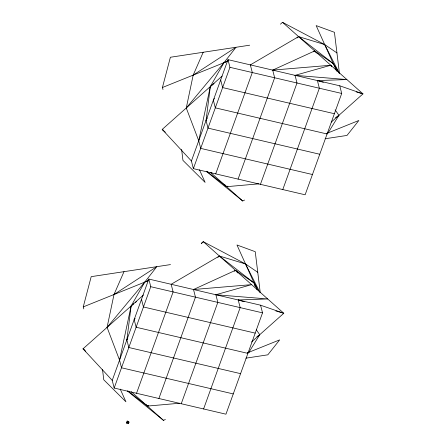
<?xml version="1.0" encoding="UTF-8"?>
<svg xmlns="http://www.w3.org/2000/svg" width="446" height="446" viewBox="0 0 446 446"><rect width="100%" height="100%" fill="white"/><g stroke="black" fill="none" stroke-linecap="round" stroke-linejoin="round"><path stroke-width="0.67" d="M240.578 373.653L128.81 347.506L126.865 339.858L131.13 305.967L144.738 282.134L156.819 266.669L113.992 294.522L107.073 327.392L119.545 360.123L121.496 367.777L233.264 393.918M319.765 154.255L207.998 128.114L206.046 120.459L210.317 86.574L223.92 62.741L236.006 47.276L193.174 75.123L186.261 107.993L198.732 140.73L200.683 148.379L312.451 174.525M119.545 360.123L131.13 305.967L133.806 303.787M198.732 140.73L210.317 86.574L214.058 83.519M83.809 308.911L83.246 306.904L91.201 276.654L170.489 264.589M162.996 89.518L162.428 87.505L170.389 57.255L249.676 45.197M260.575 305.198L262.527 312.852L225.949 414.189L114.182 388.042L112.23 380.393L148.808 279.057L260.575 305.198L283.795 313.27L251.55 341.987M339.757 85.805L341.708 93.454L305.136 194.79L193.369 168.649L191.418 160.995L227.995 59.658L339.757 85.805L362.983 93.872L331.25 122.137M114.182 388.042L150.759 286.706L148.808 279.057M193.369 168.649L229.941 67.313L227.995 59.658M136.537 393.272L173.109 291.935L171.158 284.286L219.399 256.01L245.512 263.965L257.76 272.322M215.719 173.873L252.297 72.536L250.345 64.887L298.58 36.617L324.699 44.572L336.947 52.929M127.166 421.08L126.642 422.529L126.842 423.326L128.448 423.7L128.972 422.245L128.766 421.453L127.166 421.08L127.366 421.871L126.842 423.326M158.887 398.501L195.465 297.164L193.514 289.51L235.499 270.326L254.053 282.942L259.906 292.364L245.512 263.965L203.298 241.693L201.252 243.516M238.075 179.102L274.647 77.766L272.701 70.117L314.681 50.928L333.24 63.549L339.456 73.557L334.433 32.302L316.158 25.589L336.652 71.143M181.243 403.73L217.815 302.394L215.87 294.739L251.594 284.637L193.514 289.51M260.431 184.332L297.003 82.995L295.051 75.346L330.781 65.244L331.512 66.398M203.593 408.96L240.171 307.623L238.22 299.968L267.695 298.954L215.87 294.739M282.781 189.561L319.358 88.224L317.407 80.575L346.882 79.561L295.051 75.346M193.174 75.123L203.198 52.266M113.992 294.522L124.01 271.659M206.046 120.459L207.306 118M126.865 339.858L127.807 338.012M214.431 98.41L213.361 100.194L215.312 107.843L327.08 133.99M247.892 353.383L136.125 327.241L134.179 319.587L134.887 318.399M335.113 109.872L338.927 115.297L328.111 132.869L326.901 133.527M247.714 352.92L248.924 352.262L259.739 334.695L256.311 329.811M134.179 319.587L135.043 318.505M186.261 107.993L223.92 62.741L228.346 60.723M107.073 327.392L144.738 282.134L148.529 280.406M280.456 24.19L282.485 22.3L324.699 44.572L339.456 73.557M201.269 243.583L203.298 241.693L283.795 313.27L275.868 310.957M222.091 76.088L162.205 129.418L191.418 160.995M143.417 295.029L83.017 348.817L112.23 380.393M297.008 37.988L298.58 36.617L333.24 63.549M217.826 257.387L219.399 256.01L254.053 282.942L255 286.271M135.406 302.477L136.476 301.602M313.599 51.797L314.681 50.928L316.487 53.035M234.412 271.19L235.499 270.326L237.757 272.958M335.554 117.727L338.927 115.297M256.929 336.719L259.739 334.695M206.236 171.286L242.702 200.995L244.57 200.053M127.589 391.12L163.515 420.388L165.382 419.452M227.884 186.16L226.601 186.679L206.955 171.459M148.702 405.553L147.42 406.077L127.768 390.852M162.428 87.505L227.767 61.191M326.829 133.382L358.857 120.487L346.994 135.433L325.123 138.762M83.246 306.904L148.579 280.59M247.641 352.78L279.67 339.88L267.812 354.826L245.936 358.155M247.586 352.624L248.924 352.262M258.864 183.841L226.601 186.679L224.745 184.644M179.682 403.24L147.42 406.077L146.026 404.55M272.701 70.117L330.781 65.244L331.434 66.454M211.872 172.49L210.501 172.362L242.702 200.995M229.941 67.313L341.708 93.454M334.394 113.724L222.626 87.578L220.675 79.929M150.759 286.706L262.527 312.852M255.207 333.117L143.445 306.971L141.494 299.322M127.366 421.871L128.972 422.245M317.407 80.575L323.35 82.309M356.376 91.948L362.983 93.872L282.485 22.3M238.22 299.968L244.163 301.702M127.004 422.2L127.907 422.786M163.336 130.226L162.205 129.418L165.321 132.189M84.155 349.625L83.017 348.817L85.615 351.125M131.319 391.761L163.515 420.388M257.186 289.9L236.977 244.988L255.246 251.695L260.191 292.264M199.434 169.748L205.127 182.403L182.949 160.387L181.611 149.388M120.247 389.146L125.939 401.796L103.767 379.786L102.508 369.472M128.242 422.903L128.448 423.7"/></g></svg>
